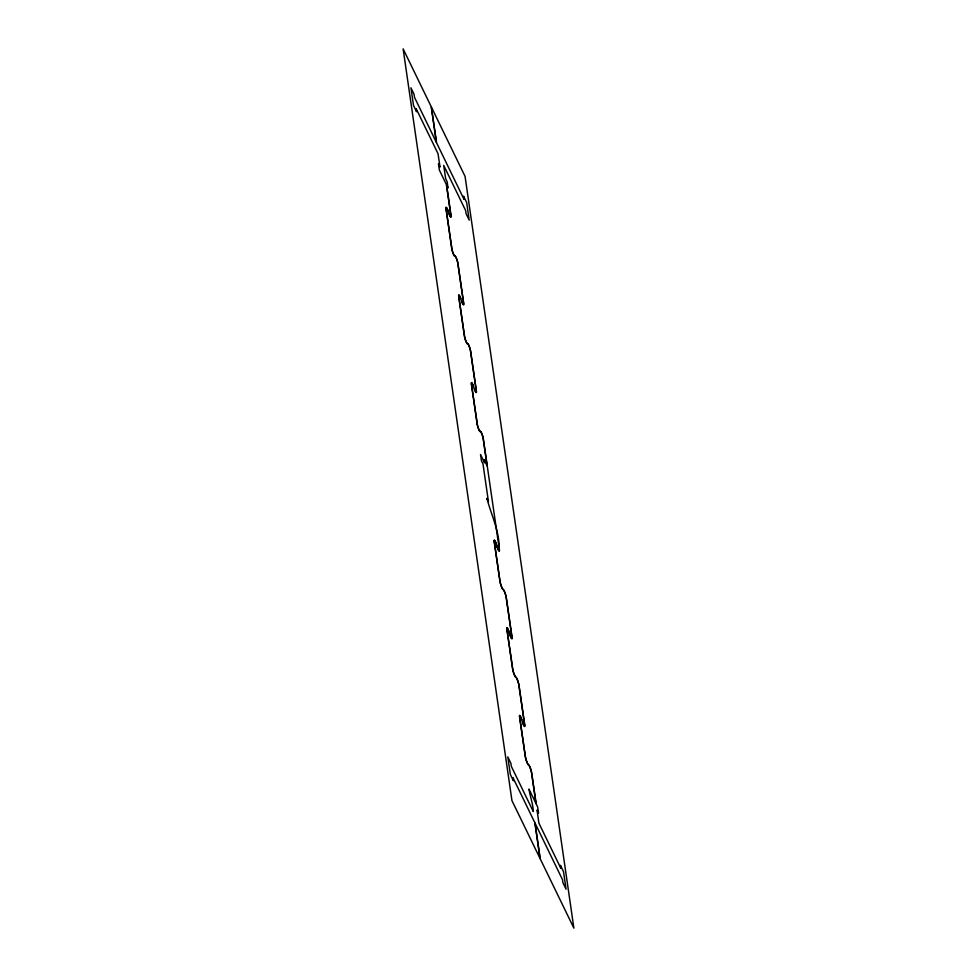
<?xml version="1.0" encoding="UTF-8"?>
<svg xmlns="http://www.w3.org/2000/svg" width="977" height="977" viewBox="0 0 977 977"><rect width="100%" height="100%" fill="white"/><g stroke="black" fill="none" stroke-linecap="round" stroke-linejoin="round"><path stroke-width="1.47" d="M448.98 213.487A4.677 0.721 71.9 0 0 450.885 215.502L446.404 184.592L439.369 170.096L438.453 163.831L440.004 167.018L438.026 153.694L416.117 108.581L416.568 111.72L413.479 105.345L410.938 87.796L414.028 94.171L414.492 97.309L436.389 142.422L431.223 106.713L403.122 48.85L511.948 800.615L540.049 858.49L534.883 822.781L512.974 777.668L513.426 780.794L510.336 774.419L507.796 756.882L510.886 763.257L511.337 766.383L533.247 811.496C533.051 803.631 530.096 796.634 528.96 789.05L536.007 803.558L531.537 772.648A4.677 0.721 71.9 0 0 528.838 765.186L528.264 764.82A5.154 0.794 71.9 0 1 525.296 756.613L519.52 716.715A4.824 0.745 71.9 0 1 520.02 715.677A4.824 0.745 71.9 0 1 521.767 719.573L522.536 722.333A4.824 0.745 71.9 0 0 524.283 726.229A4.824 0.745 71.9 0 0 524.771 725.203L518.995 685.292A5.154 0.794 71.9 0 0 516.027 677.085L515.465 676.719A4.677 0.721 71.9 0 1 512.766 669.257L506.99 629.359A4.36 0.672 71.9 0 1 507.429 628.419A4.36 0.672 71.9 0 1 509.005 631.936L509.847 634.659A4.824 0.745 71.9 0 0 511.594 638.555A4.824 0.745 71.9 0 0 512.082 637.517L506.306 597.619A5.154 0.794 71.9 0 0 503.338 589.412L502.764 589.046A4.677 0.721 71.9 0 1 500.077 581.584L494.301 541.685A4.36 0.672 71.9 0 1 494.741 540.745A4.36 0.672 71.9 0 1 496.316 544.262L497.146 546.986A4.36 0.672 71.9 0 0 498.795 550.466A4.36 0.672 71.9 0 0 499.235 549.526C499.552 531.109 491.37 515.306 486.888 498.368L488.439 501.555L482.992 463.965L481.441 460.778L480.537 454.513L484.568 462.805L484.103 459.666L487.132 465.882L483.188 438.624A4.36 0.672 71.9 0 0 481.979 434.313A4.36 0.672 71.9 0 0 480.513 431.553L480.086 431.675A4.824 0.745 71.9 0 1 478.461 428.622A4.824 0.745 71.9 0 1 477.13 423.835L471.354 383.937A5.154 0.794 71.9 0 1 473.454 386.147L474.321 388.956A5.154 0.794 71.9 0 0 476.422 391.179L470.645 351.268A4.824 0.745 71.9 0 0 469.314 346.481A4.824 0.745 71.9 0 0 467.69 343.428L467.262 343.562A4.36 0.672 71.9 0 1 465.797 340.802A4.36 0.672 71.9 0 1 464.588 336.479L458.811 296.581A4.677 0.721 71.9 0 1 460.729 298.596M477.289 424.152L471.512 384.254A4.677 0.721 71.9 0 1 473.418 386.269M521.706 719.622A4.36 0.672 71.9 0 0 520.118 716.092A4.36 0.672 71.9 0 0 519.679 717.033L525.455 756.943A4.677 0.721 71.9 0 0 528.154 764.393L528.728 764.759A5.154 0.794 71.9 0 1 531.683 772.966L536.165 803.876L537.631 806.904L538.547 813.169L537.069 810.141L538.901 823.135L560.883 868.406L560.432 865.28L563.521 871.655L566.062 889.192L562.972 882.817L562.508 879.691L535.03 823.098L540.208 858.807L573.878 928.15L465.052 176.373L431.382 107.03L436.548 142.74L464.026 199.332L463.574 196.194L466.664 202.581L469.204 220.118L466.114 213.743L465.663 210.605L443.68 165.333L445.659 178.657L447.124 181.685L448.04 187.95L446.562 184.922L451.044 215.819A5.154 0.794 71.9 0 1 448.944 213.609L448.064 210.8A5.154 0.794 71.9 0 0 445.964 208.577L451.74 248.488A4.824 0.745 71.9 0 0 453.072 253.275A4.824 0.745 71.9 0 0 454.708 256.328L455.123 256.194A4.36 0.672 71.9 0 1 456.601 258.954A4.36 0.672 71.9 0 1 457.798 263.277L463.574 303.175A4.677 0.721 71.9 0 1 461.669 301.16M477.289 424.152A4.36 0.672 71.9 0 0 478.486 428.476A4.36 0.672 71.9 0 0 479.951 431.236L480.379 431.101A4.824 0.745 71.9 0 1 482.003 434.167A4.824 0.745 71.9 0 1 483.334 438.942L499.394 549.843A4.824 0.745 71.9 0 1 498.905 550.881A4.824 0.745 71.9 0 1 497.146 546.986L496.377 544.226A4.824 0.745 71.9 0 0 494.631 540.33A4.824 0.745 71.9 0 0 494.142 541.368L499.919 581.266A5.154 0.794 71.9 0 0 502.886 589.473L503.46 589.839A4.677 0.721 71.9 0 1 506.147 597.301L511.924 637.199A4.36 0.672 71.9 0 1 511.484 638.14A4.36 0.672 71.9 0 1 509.909 634.623L509.078 631.899A4.824 0.745 71.9 0 0 507.319 628.003A4.824 0.745 71.9 0 0 506.831 629.041L512.607 668.94A5.154 0.794 71.9 0 0 515.575 677.146L516.149 677.513A4.677 0.721 71.9 0 1 518.848 684.975L524.625 724.873A4.36 0.672 71.9 0 1 524.173 725.813A4.36 0.672 71.9 0 1 522.597 722.296M448.028 210.922A4.677 0.721 71.9 0 0 446.123 208.895L451.899 248.805A4.36 0.672 71.9 0 0 453.108 253.128A4.36 0.672 71.9 0 0 454.574 255.889L454.989 255.754A4.824 0.745 71.9 0 1 456.625 258.807A4.824 0.745 71.9 0 1 457.957 263.595L463.733 303.505A5.154 0.794 71.9 0 1 461.632 301.282L460.753 298.474A5.154 0.794 71.9 0 0 458.665 296.251L464.441 336.161A4.824 0.745 71.9 0 0 465.773 340.949A4.824 0.745 71.9 0 0 467.397 344.002L467.824 343.867A4.36 0.672 71.9 0 1 469.29 346.627A4.36 0.672 71.9 0 1 470.487 350.951L476.263 390.861A4.677 0.721 71.9 0 1 474.358 388.834"/></g></svg>
